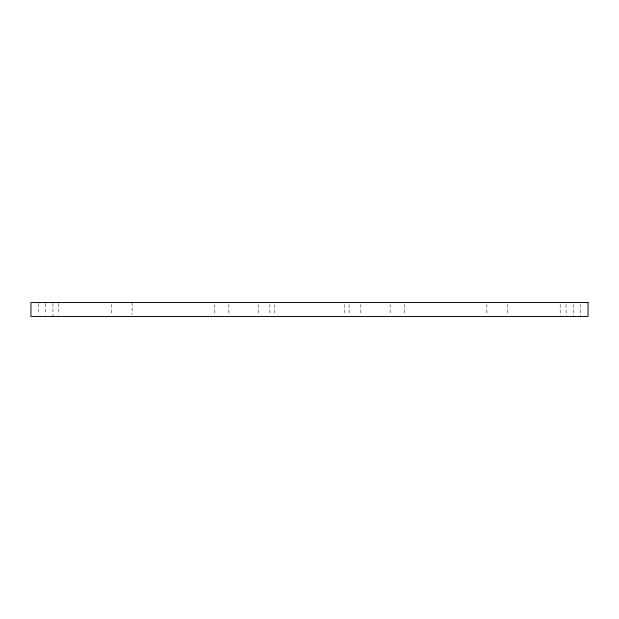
<?xml version="1.0" encoding="UTF-8"?>
<svg xmlns="http://www.w3.org/2000/svg" width="619" height="619" viewBox="0 0 619 619"><rect width="100%" height="100%" fill="white"/><g stroke="black" fill="none" stroke-linecap="round" stroke-linejoin="round"><path stroke-width="0.46" stroke-dasharray="3.1 2.32" d="M580.723 304.393L580.723 316.464M573.387 304.393L573.387 315.535M566.06 304.393L566.06 315.535M560.195 304.393L560.195 315.535M507.418 304.393L507.418 314.607M486.89 304.393L486.89 314.607M404.795 304.393L404.795 314.607M390.132 304.393L390.132 314.607M360.815 304.393L360.815 314.607M349.085 304.393L349.085 314.607M344.682 304.393L344.682 314.607M274.318 304.393L274.318 314.607M269.915 304.393L269.915 314.607M258.185 304.393L258.185 314.607M228.868 304.393L228.868 314.607M214.205 304.393L214.205 314.607M132.11 302.536L132.11 314.607M111.582 304.393L111.582 314.607M58.805 303.465L58.805 314.607M52.94 303.465L52.94 316.464M45.613 303.465L45.613 314.607M38.277 303.465L38.277 314.607"/><path stroke-width="0.93" d="M588.05 302.536L30.95 302.536L30.95 316.464L588.05 316.464L588.05 302.536"/></g></svg>
